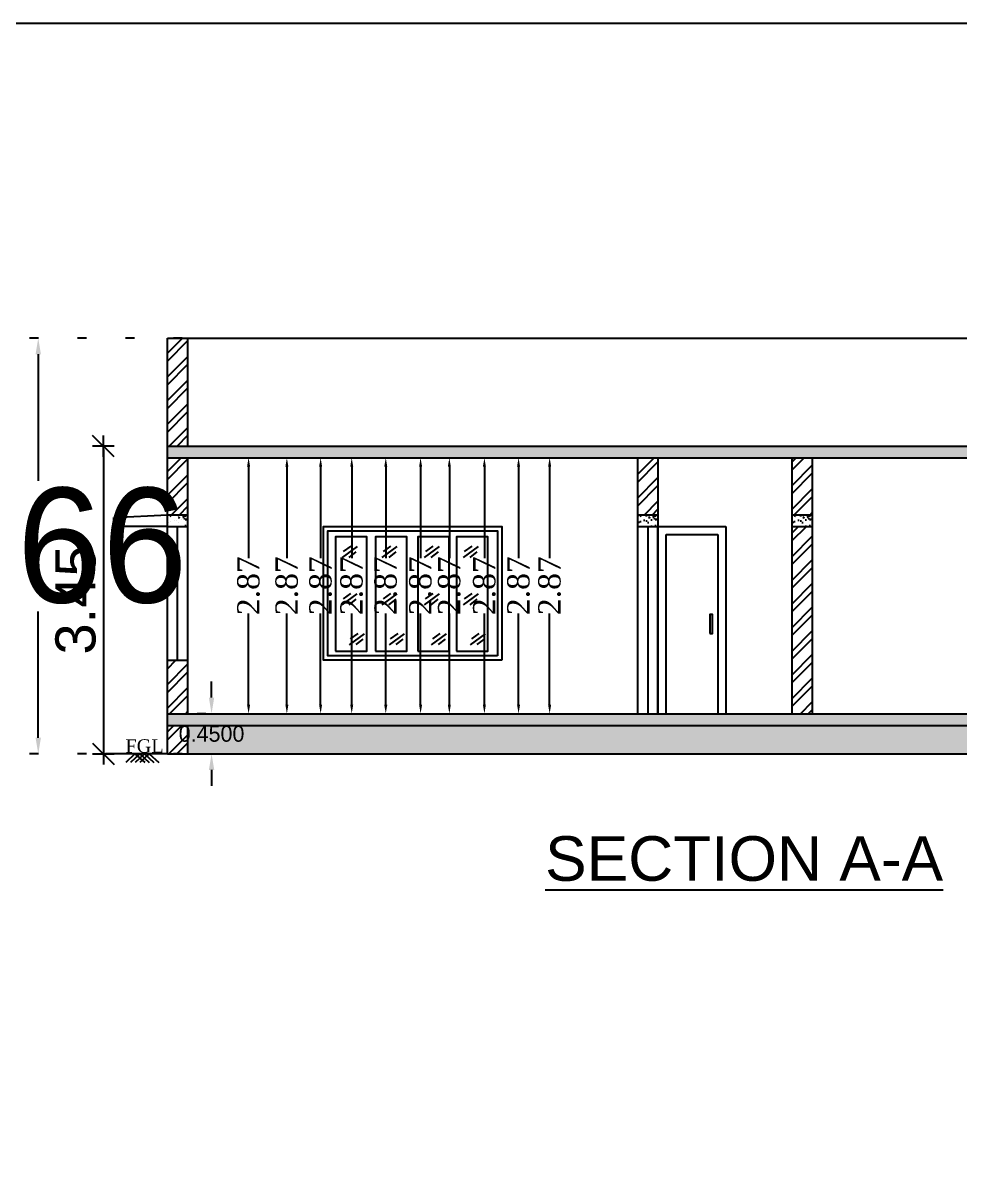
# Model space of a CAD drawing. Header units: metres. Extents: x 1422408 to 2565053, y 3723 to 80428.
# Drawn here: x 2267690.75 to 2267701.25, y 4139.12 to 4152.08 of the extents above; entities that cross this region are included whole.
import ezdxf
from ezdxf.enums import TextEntityAlignment as Align

# ---------------------------------------------------------------- set-up
doc = ezdxf.new("R2010")
doc.units = ezdxf.units.M
doc.header["$LTSCALE"] = 3.5
doc.header["$MEASUREMENT"] = 0
for name, pattern in [('DOT2', [0.125, 0, -0.125]), ('HIDDEN', [0.375, 0.25, -0.125]), ('PHANTOM2', [1.25, 0.625, -0.125, 0.125, -0.125, 0.125, -0.125])]:
    doc.linetypes.add(name, pattern=pattern)
doc.layers.get('0').update_dxf_attribs({"linetype": 'CONTINUOUS'})
doc.layers.get('DEFPOINTS').update_dxf_attribs({"linetype": 'CONTINUOUS'})
for name, color, linetype in [('BLK_7_FLR_0_REGULAR_ROOM_1', 117, 'CONTINUOUS'), ('BLK_7_FLR_0_REGULAR_ROOM_10', 117, 'CONTINUOUS'), ('BLK_7_FLR_0_REGULAR_ROOM_2', 117, 'CONTINUOUS'), ('BLK_7_FLR_0_REGULAR_ROOM_3', 117, 'CONTINUOUS'), ('BLK_7_FLR_0_REGULAR_ROOM_4', 117, 'CONTINUOUS'), ('BLK_7_FLR_0_REGULAR_ROOM_5', 117, 'CONTINUOUS'), ('BLK_7_FLR_0_REGULAR_ROOM_6', 117, 'CONTINUOUS'), ('BLK_7_FLR_0_REGULAR_ROOM_7', 117, 'CONTINUOUS'), ('BLK_7_FLR_0_REGULAR_ROOM_8', 117, 'CONTINUOUS'), ('BLK_7_FLR_0_REGULAR_ROOM_9', 117, 'CONTINUOUS'), ('BLK_7_HT_OF_BLDG', 5, 'CONTINUOUS'), ('BLK_7_PLINTH_HEIGHT', 7, 'CONTINUOUS')]:
    doc.layers.add(name, color=color, linetype=linetype)
doc.styles.add('ANAND', font='times.ttf')
doc.styles.add('ROOM TEXT 10.5', font='swisse.ttf')
doc.styles.add('style1', font='arial.ttf', dxfattribs={"height": 0.28})
doc.styles.add('style1jaya', font='times.ttf')
doc.dimstyles.new('STANDARD$0', dxfattribs={"dimtxt": 0.25, "dimasz": 0.1, "dimexe": 2, "dimexo": 2, "dimgap": 0, "dimtad": 0, "dimzin": 0, "dimdsep": 46, "dimtxsty": 'ANAND', "dimcen": 0.0625, "dimdle": 2.5, "dimse1": 1, "dimse2": 1, "dimclrd": 2, "dimclre": 9, "dimadec": 0, "dimazin": 0, "dimtfac": 1, "dimtix": 1, "dimtofl": 0, "dimtmove": 2, "dimatfit": 3, "dimldrblk": 'OBLIQUE', "dimfxl": 0, "dimtolj": 1, "dimtzin": 0, "dimarcsym": 0})
pattern_1 = [(45, (2261137.3489, 1710.8441), (-0.1325825215, 0.1325825215), []), (45, (2261137.4373, 1710.8441), (-0.1325825215, 0.1325825215), [])]

# ---------------------------------------------------------------- blocks, each defined once
blk = doc.blocks.new('ER')
for p, q in [((-3, -3), (3, 3)), ((-3, 0), (3, 0)), ((0, -3), (0, 3))]:
    blk.add_line(p, q)
blk = doc.blocks.new('*D683')
at = {"lineweight": -2, "ltscale": 0.05}
blk.add_line((2267691.648, 4147.298), (2267691.648, 4143.928), dxfattribs=at)
at = {"layer": 'DEFPOINTS', "color": 0, "ltscale": 0.05}
for p in [(2267692.366, 4147.338, 0), (2267691.648, 4143.888), (2267692.366, 4143.888, 0)]:
    blk.add_point(p, dxfattribs=at)
at = {"lineweight": -2, "ltscale": 0.05, "xscale": 0.04, "yscale": 0.04, "zscale": 0.04}
for p, rotation in [((2267691.648, 4147.338), 90), ((2267691.648, 4143.888), 270)]:
    blk.add_blockref('ER', p, dxfattribs=dict(at, rotation=rotation))
at = {"color": 0, "ltscale": 0.05, "insert": (2267691.338, 4145.613), "char_height": 0.28, "attachment_point": 5, "rotation": 90, "style": 'style1'}
blk.add_mtext('\\A1;{\\H1.6071x;3.45}', dxfattribs=at)
blk = doc.blocks.new('_DOT')
at = {"color": 0, "linetype": 'ByBlock'}
blk.add_line((-0.5, 0), (-1, 0), dxfattribs=at)
at = {"color": 0, "linetype": 'ByBlock', "const_width": 0.5}
blk.add_lwpolyline([(-0.25, 0, 1), (0.25, 0, 1)], format="xyb", close=True, dxfattribs=at)
blk = doc.blocks.new('*D693')
at = {"layer": 'BLK_7_HT_OF_BLDG', "color": 0, "linetype": 'DOT2', "lineweight": -2}
for p, q in [((2267692.533, 4148.548), (2267690.738, 4148.548)), ((2267692.533, 4143.888), (2267690.738, 4143.888))]:
    blk.add_line(p, q, dxfattribs=at)
at = {"layer": 'BLK_7_HT_OF_BLDG', "color": 0, "linetype": 'PHANTOM2', "lineweight": -2}
for p, q in [((2267690.918, 4148.368), (2267690.918, 4146.95)), ((2267690.918, 4144.068), (2267690.918, 4145.485))]:
    blk.add_line(p, q, dxfattribs=at)
at = {"layer": 'BLK_7_HT_OF_BLDG', "color": 0}
for points in [[(2267690.888, 4148.368), (2267690.948, 4148.368), (2267690.918, 4148.548)], [(2267690.888, 4144.068), (2267690.948, 4144.068), (2267690.918, 4143.888)]]:
    blk.add_solid(points, dxfattribs=at)
at = {"layer": 'DEFPOINTS', "color": 0}
for p in [(2267690.918, 4148.548), (2267692.596, 4148.548, 0), (2267692.596, 4143.888, 0)]:
    blk.add_point(p, dxfattribs=at)
at = {"layer": 'BLK_7_HT_OF_BLDG', "color": 0, "lineweight": 25, "insert": (2267690.918, 4146.218), "char_height": 0.6, "attachment_point": 5}
blk.add_mtext('\\A1;{\\H2.1429x;4.66}', dxfattribs=at)
blk = doc.blocks.new('*D565')
at = {"layer": 'BLK_7_FLR_0_REGULAR_ROOM_1', "color": 2, "linetype": 'Continuous', "lineweight": -2, "ltscale": 400}
for p, q in [((2267693.276, 4147.108), (2267693.276, 4146.083)), ((2267693.276, 4144.438), (2267693.276, 4145.462))]:
    blk.add_line(p, q, dxfattribs=at)
at = {"layer": 'BLK_7_FLR_0_REGULAR_ROOM_1', "color": 2, "ltscale": 400}
for points in [[(2267693.259, 4147.108), (2267693.293, 4147.108), (2267693.276, 4147.208)], [(2267693.259, 4144.438), (2267693.293, 4144.438), (2267693.276, 4144.338)]]:
    blk.add_solid(points, dxfattribs=at)
at = {"layer": 'DEFPOINTS', "color": 0, "ltscale": 400}
for p in [(2267693.276, 4147.208, 0), (2267693.276, 4147.208), (2267693.276, 4144.338, 0)]:
    blk.add_point(p, dxfattribs=at)
at = {"layer": 'BLK_7_FLR_0_REGULAR_ROOM_1', "color": 0, "ltscale": 400, "insert": (2267693.276, 4145.773), "char_height": 0.25, "attachment_point": 5, "rotation": 90, "style": 'ANAND'}
blk.add_mtext('\\A1;2.87', dxfattribs=at)
blk = doc.blocks.new('_Oblique')
at = {"color": 0, "linetype": 'ByBlock', "lineweight": -2}
blk.add_line((-0.5, -0.5), (0.5, 0.5), dxfattribs=at)
blk = doc.blocks.new('*D566')
at = {"layer": 'BLK_7_FLR_0_REGULAR_ROOM_2', "color": 2, "linetype": 'Continuous', "lineweight": -2, "ltscale": 400}
for p, q in [((2267693.705, 4147.108), (2267693.705, 4146.083)), ((2267693.705, 4144.438), (2267693.705, 4145.462))]:
    blk.add_line(p, q, dxfattribs=at)
at = {"layer": 'BLK_7_FLR_0_REGULAR_ROOM_2', "color": 2, "ltscale": 400}
for points in [[(2267693.689, 4147.108), (2267693.722, 4147.108), (2267693.705, 4147.208)], [(2267693.689, 4144.438), (2267693.722, 4144.438), (2267693.705, 4144.338)]]:
    blk.add_solid(points, dxfattribs=at)
at = {"layer": 'DEFPOINTS', "color": 0, "ltscale": 400}
for p in [(2267693.705, 4147.208, 0), (2267693.705, 4147.208), (2267693.705, 4144.338, 0)]:
    blk.add_point(p, dxfattribs=at)
at = {"layer": 'BLK_7_FLR_0_REGULAR_ROOM_2', "color": 0, "ltscale": 400, "insert": (2267693.705, 4145.773), "char_height": 0.25, "attachment_point": 5, "rotation": 90, "style": 'ANAND'}
blk.add_mtext('\\A1;2.87', dxfattribs=at)
blk = doc.blocks.new('*D567')
at = {"layer": 'BLK_7_FLR_0_REGULAR_ROOM_3', "color": 2, "linetype": 'Continuous', "lineweight": -2, "ltscale": 400}
for p, q in [((2267694.084, 4147.108), (2267694.084, 4146.083)), ((2267694.084, 4144.438), (2267694.084, 4145.462))]:
    blk.add_line(p, q, dxfattribs=at)
at = {"layer": 'BLK_7_FLR_0_REGULAR_ROOM_3', "color": 2, "ltscale": 400}
for points in [[(2267694.067, 4147.108), (2267694.1, 4147.108), (2267694.084, 4147.208)], [(2267694.067, 4144.438), (2267694.1, 4144.438), (2267694.084, 4144.338)]]:
    blk.add_solid(points, dxfattribs=at)
at = {"layer": 'DEFPOINTS', "color": 0, "ltscale": 400}
for p in [(2267694.084, 4147.208, 0), (2267694.084, 4147.208), (2267694.084, 4144.338, 0)]:
    blk.add_point(p, dxfattribs=at)
at = {"layer": 'BLK_7_FLR_0_REGULAR_ROOM_3', "color": 0, "ltscale": 400, "insert": (2267694.084, 4145.773), "char_height": 0.25, "attachment_point": 5, "rotation": 90, "style": 'ANAND'}
blk.add_mtext('\\A1;2.87', dxfattribs=at)
blk = doc.blocks.new('*D568')
at = {"layer": 'BLK_7_FLR_0_REGULAR_ROOM_4', "color": 2, "linetype": 'Continuous', "lineweight": -2, "ltscale": 400}
for p, q in [((2267694.432, 4147.108), (2267694.432, 4146.083)), ((2267694.432, 4144.438), (2267694.432, 4145.462))]:
    blk.add_line(p, q, dxfattribs=at)
at = {"layer": 'BLK_7_FLR_0_REGULAR_ROOM_4', "color": 2, "ltscale": 400}
for points in [[(2267694.416, 4147.108), (2267694.449, 4147.108), (2267694.432, 4147.208)], [(2267694.416, 4144.438), (2267694.449, 4144.438), (2267694.432, 4144.338)]]:
    blk.add_solid(points, dxfattribs=at)
at = {"layer": 'DEFPOINTS', "color": 0, "ltscale": 400}
for p in [(2267694.432, 4147.208, 0), (2267694.432, 4147.208), (2267694.432, 4144.338, 0)]:
    blk.add_point(p, dxfattribs=at)
at = {"layer": 'BLK_7_FLR_0_REGULAR_ROOM_4', "color": 0, "ltscale": 400, "insert": (2267694.432, 4145.773), "char_height": 0.25, "attachment_point": 5, "rotation": 90, "style": 'ANAND'}
blk.add_mtext('\\A1;2.87', dxfattribs=at)
blk = doc.blocks.new('*D569')
at = {"layer": 'BLK_7_FLR_0_REGULAR_ROOM_5', "color": 2, "linetype": 'Continuous', "lineweight": -2, "ltscale": 400}
for p, q in [((2267694.814, 4147.108), (2267694.814, 4146.083)), ((2267694.814, 4144.438), (2267694.814, 4145.462))]:
    blk.add_line(p, q, dxfattribs=at)
at = {"layer": 'BLK_7_FLR_0_REGULAR_ROOM_5', "color": 2, "ltscale": 400}
for points in [[(2267694.797, 4147.108), (2267694.831, 4147.108), (2267694.814, 4147.208)], [(2267694.797, 4144.438), (2267694.831, 4144.438), (2267694.814, 4144.338)]]:
    blk.add_solid(points, dxfattribs=at)
at = {"layer": 'DEFPOINTS', "color": 0, "ltscale": 400}
for p in [(2267694.657, 4147.208, 0), (2267694.814, 4147.208), (2267694.657, 4144.338, 0)]:
    blk.add_point(p, dxfattribs=at)
at = {"layer": 'BLK_7_FLR_0_REGULAR_ROOM_5', "color": 0, "ltscale": 400, "insert": (2267694.814, 4145.773), "char_height": 0.25, "attachment_point": 5, "rotation": 90, "style": 'ANAND'}
blk.add_mtext('\\A1;2.87', dxfattribs=at)
blk = doc.blocks.new('*D570')
at = {"layer": 'BLK_7_FLR_0_REGULAR_ROOM_6', "color": 2, "linetype": 'Continuous', "lineweight": -2, "ltscale": 400}
for p, q in [((2267695.204, 4147.108), (2267695.204, 4146.083)), ((2267695.204, 4144.438), (2267695.204, 4145.462))]:
    blk.add_line(p, q, dxfattribs=at)
at = {"layer": 'BLK_7_FLR_0_REGULAR_ROOM_6', "color": 2, "ltscale": 400}
for points in [[(2267695.188, 4147.108), (2267695.221, 4147.108), (2267695.204, 4147.208)], [(2267695.188, 4144.438), (2267695.221, 4144.438), (2267695.204, 4144.338)]]:
    blk.add_solid(points, dxfattribs=at)
at = {"layer": 'DEFPOINTS', "color": 0, "ltscale": 400}
for p in [(2267695.204, 4147.208, 0), (2267695.204, 4147.208), (2267695.204, 4144.338, 0)]:
    blk.add_point(p, dxfattribs=at)
at = {"layer": 'BLK_7_FLR_0_REGULAR_ROOM_6', "color": 0, "ltscale": 400, "insert": (2267695.204, 4145.773), "char_height": 0.25, "attachment_point": 5, "rotation": 90, "style": 'ANAND'}
blk.add_mtext('\\A1;2.87', dxfattribs=at)
blk = doc.blocks.new('*D571')
at = {"layer": 'BLK_7_FLR_0_REGULAR_ROOM_7', "color": 2, "linetype": 'Continuous', "lineweight": -2, "ltscale": 400}
for p, q in [((2267695.527, 4147.108), (2267695.527, 4146.083)), ((2267695.527, 4144.438), (2267695.527, 4145.462))]:
    blk.add_line(p, q, dxfattribs=at)
at = {"layer": 'BLK_7_FLR_0_REGULAR_ROOM_7', "color": 2, "ltscale": 400}
for points in [[(2267695.51, 4147.108), (2267695.543, 4147.108), (2267695.527, 4147.208)], [(2267695.51, 4144.438), (2267695.543, 4144.438), (2267695.527, 4144.338)]]:
    blk.add_solid(points, dxfattribs=at)
at = {"layer": 'DEFPOINTS', "color": 0, "ltscale": 400}
for p in [(2267695.527, 4147.208, 0), (2267695.527, 4147.208), (2267695.527, 4144.338, 0)]:
    blk.add_point(p, dxfattribs=at)
at = {"layer": 'BLK_7_FLR_0_REGULAR_ROOM_7', "color": 0, "ltscale": 400, "insert": (2267695.527, 4145.773), "char_height": 0.25, "attachment_point": 5, "rotation": 90, "style": 'ANAND'}
blk.add_mtext('\\A1;2.87', dxfattribs=at)
blk = doc.blocks.new('*D572')
at = {"layer": 'BLK_7_FLR_0_REGULAR_ROOM_8', "color": 2, "linetype": 'Continuous', "lineweight": -2, "ltscale": 400}
for p, q in [((2267695.92, 4147.108), (2267695.92, 4146.083)), ((2267695.92, 4144.438), (2267695.92, 4145.462))]:
    blk.add_line(p, q, dxfattribs=at)
at = {"layer": 'BLK_7_FLR_0_REGULAR_ROOM_8', "color": 2, "ltscale": 400}
for points in [[(2267695.903, 4147.108), (2267695.936, 4147.108), (2267695.92, 4147.208)], [(2267695.903, 4144.438), (2267695.936, 4144.438), (2267695.92, 4144.338)]]:
    blk.add_solid(points, dxfattribs=at)
at = {"layer": 'DEFPOINTS', "color": 0, "ltscale": 400}
for p in [(2267695.817, 4147.208, 0), (2267695.92, 4147.208), (2267695.817, 4144.338, 0)]:
    blk.add_point(p, dxfattribs=at)
at = {"layer": 'BLK_7_FLR_0_REGULAR_ROOM_8', "color": 0, "ltscale": 400, "insert": (2267695.92, 4145.773), "char_height": 0.25, "attachment_point": 5, "rotation": 90, "style": 'ANAND'}
blk.add_mtext('\\A1;2.87', dxfattribs=at)
blk = doc.blocks.new('*D573')
at = {"layer": 'BLK_7_FLR_0_REGULAR_ROOM_9', "color": 2, "linetype": 'Continuous', "lineweight": -2, "ltscale": 400}
for p, q in [((2267696.303, 4147.108), (2267696.303, 4146.083)), ((2267696.303, 4144.438), (2267696.303, 4145.462))]:
    blk.add_line(p, q, dxfattribs=at)
at = {"layer": 'BLK_7_FLR_0_REGULAR_ROOM_9', "color": 2, "ltscale": 400}
for points in [[(2267696.286, 4147.108), (2267696.319, 4147.108), (2267696.303, 4147.208)], [(2267696.286, 4144.438), (2267696.319, 4144.438), (2267696.303, 4144.338)]]:
    blk.add_solid(points, dxfattribs=at)
at = {"layer": 'DEFPOINTS', "color": 0, "ltscale": 400}
for p in [(2267696.135, 4147.208, 0), (2267696.303, 4147.208), (2267696.135, 4144.338, 0)]:
    blk.add_point(p, dxfattribs=at)
at = {"layer": 'BLK_7_FLR_0_REGULAR_ROOM_9', "color": 0, "ltscale": 400, "insert": (2267696.303, 4145.773), "char_height": 0.25, "attachment_point": 5, "rotation": 90, "style": 'ANAND'}
blk.add_mtext('\\A1;2.87', dxfattribs=at)
blk = doc.blocks.new('*D574')
at = {"layer": 'BLK_7_FLR_0_REGULAR_ROOM_10', "color": 2, "linetype": 'Continuous', "lineweight": -2, "ltscale": 400}
for p, q in [((2267696.651, 4147.108), (2267696.651, 4146.083)), ((2267696.651, 4144.438), (2267696.651, 4145.462))]:
    blk.add_line(p, q, dxfattribs=at)
at = {"layer": 'BLK_7_FLR_0_REGULAR_ROOM_10', "color": 2, "ltscale": 400}
for points in [[(2267696.634, 4147.108), (2267696.668, 4147.108), (2267696.651, 4147.208)], [(2267696.634, 4144.438), (2267696.668, 4144.438), (2267696.651, 4144.338)]]:
    blk.add_solid(points, dxfattribs=at)
at = {"layer": 'DEFPOINTS', "color": 0, "ltscale": 400}
for p in [(2267696.651, 4147.208, 0), (2267696.651, 4147.208), (2267696.651, 4144.338, 0)]:
    blk.add_point(p, dxfattribs=at)
at = {"layer": 'BLK_7_FLR_0_REGULAR_ROOM_10', "color": 0, "ltscale": 400, "insert": (2267696.651, 4145.773), "char_height": 0.25, "attachment_point": 5, "rotation": 90, "style": 'ANAND'}
blk.add_mtext('\\A1;2.87', dxfattribs=at)
blk = doc.blocks.new('*D586')
at = {"layer": 'BLK_7_PLINTH_HEIGHT', "color": 0, "linetype": 'PHANTOM2', "lineweight": -2}
for p, q in [((2267692.861, 4144.518), (2267692.861, 4144.698)), ((2267692.861, 4143.708), (2267692.861, 4143.528))]:
    blk.add_line(p, q, dxfattribs=at)
at = {"layer": 'BLK_7_PLINTH_HEIGHT', "color": 0, "linetype": 'DOT2', "lineweight": -2}
for p, q in [((2267692.798, 4144.338), (2267692.681, 4144.338)), ((2267692.923, 4143.888), (2267693.041, 4143.888))]:
    blk.add_line(p, q, dxfattribs=at)
at = {"layer": 'BLK_7_PLINTH_HEIGHT', "color": 0}
for points in [[(2267692.831, 4144.518), (2267692.891, 4144.518), (2267692.861, 4144.338)], [(2267692.831, 4143.708), (2267692.891, 4143.708), (2267692.861, 4143.888)]]:
    blk.add_solid(points, dxfattribs=at)
at = {"layer": 'DEFPOINTS', "color": 0}
for p in [(2267692.861, 4144.338, 0), (2267692.861, 4144.338), (2267692.861, 4143.888, 0)]:
    blk.add_point(p, dxfattribs=at)
at = {"layer": 'BLK_7_PLINTH_HEIGHT', "color": 0, "lineweight": 25, "insert": (2267692.861, 4144.113), "char_height": 0.18, "attachment_point": 5}
blk.add_mtext('\\A1;0.4500', dxfattribs=at)

msp = doc.modelspace()

# ---------------------------------------------------------------- hatches: boundary and pattern name
at = {"ltscale": 0.05}
h = msp.add_hatch(dxfattribs=at)
h.set_pattern_fill('ANSI32', color=8, scale=0.5)
h.set_pattern_definition(pattern_1)
h.paths.add_polyline_path([(2267692.59578, 4148.54762), (2267692.36578, 4148.54762), (2267692.36578, 4147.33762), (2267692.59578, 4147.33762)])
h = msp.add_hatch(dxfattribs=at)
h.set_pattern_fill('AR-CONC', color=8, scale=0.05)
h.set_pattern_definition([(50, (2261137.3489, 1713.8441), (0.358630091, -0.031376067), [0.0375, -0.4125]), (355, (2261137.3489, 1713.8441), (-0.069375667, 0.376096067), [0.03, -0.33]), (100.4514445, (2261137.3788, 1713.8415), (0.289254423, 0.344719995), [0.031870096, -0.350571056]), (46.1842, (2261137.3489, 1713.9441), (0.533620665, -0.08275964), [0.05625, -0.61875]), (96.6356355, (2261137.39337, 1713.9372), (0.467330973, 0.4870593), [0.04780517, -0.52585688]), (351.184164, (2261137.3489, 1713.9441), (0.467330973, 0.4870593), [0.045, -0.495]), (21, (2261137.3989, 1713.9191), (0.298453526, -0.201309445), [0.0375, -0.4125]), (326, (2261137.3989, 1713.9191), (0.121657666, 0.362575023), [0.03, -0.33]), (71.451445, (2261137.42377, 1713.90233), (0.420111188, 0.161265576), [0.031870095, -0.350571056]), (37.5, (2261137.3489, 1713.8441), (0.0060799277, 0.166446927), [0, -0.326, 0, -0.335, 0, -0.33125]), (7.5, (2261137.3489, 1713.8441), (0.1315347687, 0.197205856), [0, -0.191, 0, -0.3185, 0, -0.12625]), (327.5, (2261137.2374, 1713.8441), (0.266911218, -0.0112774359), [0, -0.125, 0, -0.39, 0, -0.5175]), (317.5, (2261137.1874, 1713.8441), (0.291593085, 0.050052491), [0, -0.1625, 0, -0.259, 0, -0.3675])])
h.paths.add_polyline_path([(2267705.86578, 4147.33762), (2267692.36578, 4147.33762), (2267692.36578, 4147.20762), (2267705.86578, 4147.20762)])
h = msp.add_hatch(dxfattribs=at)
h.set_pattern_fill('ANSI32', color=8, scale=0.5)
h.set_pattern_definition(pattern_1)
h.paths.add_polyline_path([(2267692.36578, 4146.56762), (2267692.59578, 4146.56762), (2267692.59578, 4147.20762), (2267692.36578, 4147.20762)])
h = msp.add_hatch(dxfattribs=at)
h.set_pattern_fill('ANSI32', color=8, scale=0.5)
h.set_pattern_definition(pattern_1)
h.paths.add_polyline_path([(2267697.63578, 4146.56762), (2267697.86578, 4146.56762), (2267697.86578, 4147.20762), (2267697.63578, 4147.20762)])
h = msp.add_hatch(dxfattribs=at)
h.set_pattern_fill('ANSI32', color=8, scale=0.5)
h.set_pattern_definition(pattern_1)
h.paths.add_polyline_path([(2267699.36578, 4146.56762), (2267699.59578, 4146.56762), (2267699.59578, 4147.20762), (2267699.36578, 4147.20762)])
h = msp.add_hatch(dxfattribs=at)
h.set_pattern_fill('AR-CONC', color=8, scale=0.02)
h.set_pattern_definition([(50, (2261137.3489, 1710.8441), (0.1434520365, -0.012550427), [0.015, -0.165]), (355, (2261137.3489, 1710.8441), (-0.0277502667, 0.1504384267), [0.012, -0.132]), (100.4514445, (2261137.36086, 1710.84306), (0.1157017693, 0.1378879982), [0.0127480384, -0.1402284224]), (46.1842, (2261137.3489, 1710.8841), (0.213448266, -0.033103856), [0.0225, -0.2475]), (96.6356355, (2261137.3667, 1710.88134), (0.186932389, 0.19482372), [0.0191220684, -0.210342752]), (351.184164, (2261137.3489, 1710.8841), (0.186932389, 0.19482372), [0.018, -0.198]), (21, (2261137.3689, 1710.8741), (0.1193814104, -0.0805237781), [0.015, -0.165]), (326, (2261137.3689, 1710.8741), (0.0486630664, 0.145030009), [0.012, -0.132]), (71.4514447, (2261137.37885, 1710.8674), (0.1680444753, 0.0645062306), [0.012748038, -0.1402284224]), (37.5, (2261137.348903, 1710.844103), (0.00243197106, 0.06657877077), [0, -0.1304, 0, -0.134, 0, -0.1325]), (7.5, (2261137.3489, 1710.8441), (0.0526139075, 0.0788823424), [0, -0.0764, 0, -0.1274, 0, -0.0505]), (327.5, (2261137.304303, 1710.844103), (0.10676448723, -0.00451097435), [0, -0.05, 0, -0.156, 0, -0.207]), (317.5, (2261137.2843, 1710.8441), (0.1166372339, 0.0200209965), [0, -0.065, 0, -0.1036, 0, -0.147])])
h.paths.add_polyline_path([(2267692.36578, 4146.56762), (2267692.36578, 4146.43762), (2267692.59578, 4146.43762), (2267692.59578, 4146.56762)])
h = msp.add_hatch(dxfattribs=at)
h.set_pattern_fill('AR-CONC', color=8, scale=0.02)
h.set_pattern_definition([(50, (2261142.6189, 1710.8441), (0.1434520365, -0.012550427), [0.015, -0.165]), (355, (2261142.6189, 1710.8441), (-0.0277502667, 0.1504384267), [0.012, -0.132]), (100.4514445, (2261142.63086, 1710.84306), (0.1157017693, 0.1378879982), [0.0127480384, -0.1402284224]), (46.1842, (2261142.6189, 1710.8841), (0.213448266, -0.033103856), [0.0225, -0.2475]), (96.6356355, (2261142.6367, 1710.88134), (0.186932389, 0.19482372), [0.0191220684, -0.210342752]), (351.184164, (2261142.6189, 1710.8841), (0.186932389, 0.19482372), [0.018, -0.198]), (21, (2261142.6389, 1710.8741), (0.1193814104, -0.0805237781), [0.015, -0.165]), (326, (2261142.6389, 1710.8741), (0.0486630664, 0.145030009), [0.012, -0.132]), (71.4514447, (2261142.64885, 1710.8674), (0.1680444753, 0.0645062306), [0.012748038, -0.1402284224]), (37.5, (2261142.618903, 1710.844103), (0.00243197106, 0.06657877077), [0, -0.1304, 0, -0.134, 0, -0.1325]), (7.5, (2261142.6189, 1710.8441), (0.0526139075, 0.0788823424), [0, -0.0764, 0, -0.1274, 0, -0.0505]), (327.5, (2261142.574303, 1710.844103), (0.10676448723, -0.00451097435), [0, -0.05, 0, -0.156, 0, -0.207]), (317.5, (2261142.5543, 1710.8441), (0.1166372339, 0.0200209965), [0, -0.065, 0, -0.1036, 0, -0.147])])
h.paths.add_polyline_path([(2267697.86578, 4146.56762), (2267697.63578, 4146.56762), (2267697.63578, 4146.43762), (2267697.86578, 4146.43762)])
h = msp.add_hatch(dxfattribs=at)
h.set_pattern_fill('AR-CONC', color=8, scale=0.02)
h.set_pattern_definition([(50, (2261144.3489, 1710.8441), (0.1434520365, -0.012550427), [0.015, -0.165]), (355, (2261144.3489, 1710.8441), (-0.0277502667, 0.1504384267), [0.012, -0.132]), (100.4514445, (2261144.36086, 1710.84306), (0.1157017693, 0.1378879982), [0.0127480384, -0.1402284224]), (46.1842, (2261144.3489, 1710.8841), (0.213448266, -0.033103856), [0.0225, -0.2475]), (96.6356355, (2261144.3667, 1710.88134), (0.186932389, 0.19482372), [0.0191220684, -0.210342752]), (351.184164, (2261144.3489, 1710.8841), (0.186932389, 0.19482372), [0.018, -0.198]), (21, (2261144.3689, 1710.8741), (0.1193814104, -0.0805237781), [0.015, -0.165]), (326, (2261144.3689, 1710.8741), (0.0486630664, 0.145030009), [0.012, -0.132]), (71.4514447, (2261144.37885, 1710.8674), (0.1680444753, 0.0645062306), [0.012748038, -0.1402284224]), (37.5, (2261144.348903, 1710.844103), (0.00243197106, 0.06657877077), [0, -0.1304, 0, -0.134, 0, -0.1325]), (7.5, (2261144.3489, 1710.8441), (0.0526139075, 0.0788823424), [0, -0.0764, 0, -0.1274, 0, -0.0505]), (327.5, (2261144.304303, 1710.844103), (0.10676448723, -0.00451097435), [0, -0.05, 0, -0.156, 0, -0.207]), (317.5, (2261144.2843, 1710.8441), (0.1166372339, 0.0200209965), [0, -0.065, 0, -0.1036, 0, -0.147])])
h.paths.add_polyline_path([(2267699.59578, 4146.56762), (2267699.36578, 4146.56762), (2267699.36578, 4146.43762), (2267699.59578, 4146.43762)])
h = msp.add_hatch(dxfattribs=at)
h.set_pattern_fill('ANSI32', color=8, scale=0.5)
h.set_pattern_definition(pattern_1)
h.paths.add_polyline_path([(2267699.36578, 4144.33762), (2267699.59578, 4144.33762), (2267699.59578, 4146.43762), (2267699.36578, 4146.43762)])
h = msp.add_hatch(dxfattribs=at)
h.set_pattern_fill('ANSI32', color=8, scale=0.5)
h.set_pattern_definition(pattern_1)
h.paths.add_polyline_path([(2267692.36578, 4144.33762), (2267692.59578, 4144.33762), (2267692.59578, 4144.93762), (2267692.36578, 4144.93762)])
h = msp.add_hatch(dxfattribs=at)
h.set_pattern_fill('AR-CONC', color=8, scale=0.05)
h.set_pattern_definition([(50, (2261137.3489, 1710.8441), (0.358630091, -0.031376067), [0.0375, -0.4125]), (355, (2261137.3489, 1710.8441), (-0.069375667, 0.376096067), [0.03, -0.33]), (100.4514445, (2261137.3788, 1710.8415), (0.289254423, 0.344719995), [0.031870096, -0.350571056]), (46.1842, (2261137.3489, 1710.9441), (0.533620665, -0.08275964), [0.05625, -0.61875]), (96.6356355, (2261137.39337, 1710.9372), (0.467330973, 0.4870593), [0.04780517, -0.52585688]), (351.184164, (2261137.3489, 1710.9441), (0.467330973, 0.4870593), [0.045, -0.495]), (21, (2261137.3989, 1710.9191), (0.298453526, -0.201309445), [0.0375, -0.4125]), (326, (2261137.3989, 1710.9191), (0.121657666, 0.362575023), [0.03, -0.33]), (71.451445, (2261137.42377, 1710.90233), (0.420111188, 0.161265576), [0.031870095, -0.350571056]), (37.5, (2261137.3489, 1710.8441), (0.0060799277, 0.166446927), [0, -0.326, 0, -0.335, 0, -0.33125]), (7.5, (2261137.3489, 1710.8441), (0.1315347687, 0.197205856), [0, -0.191, 0, -0.3185, 0, -0.12625]), (327.5, (2261137.2374, 1710.8441), (0.266911218, -0.0112774359), [0, -0.125, 0, -0.39, 0, -0.5175]), (317.5, (2261137.1874, 1710.8441), (0.291593085, 0.050052491), [0, -0.1625, 0, -0.259, 0, -0.3675])])
h.paths.add_polyline_path([(2267705.86578, 4144.20762), (2267705.86578, 4144.33762), (2267692.36578, 4144.33762), (2267692.36578, 4144.20762)])
h = msp.add_hatch(dxfattribs=at)
h.set_pattern_fill('ANSI32', color=8, scale=0.5)
h.set_pattern_definition(pattern_1)
h.paths.add_polyline_path([(2267692.36578, 4143.88762), (2267692.59578, 4143.88762), (2267692.59578, 4144.20762), (2267692.36578, 4144.20762)])
h = msp.add_hatch(dxfattribs=at)
h.set_pattern_fill('AR-SAND', color=8, scale=0.09)
h.set_pattern_definition([(37.5, (2261137.3489, 1710.8441), (-0.0056694022, 0.1734141392), [0, -0.1368, 0, -0.153, 0, -0.14625]), (7.5, (2261137.3489, 1710.8441), (0.1592799035, 0.253993146), [0, -0.0738, 0, -0.1233, 0, -0.04725]), (327.5, (2261137.2382, 1710.8441), (0.2802727676, 0.0005093148), [0, -0.045, 0, -0.162, 0, -0.2115]), (317.5, (2261137.2382, 1710.8441), (0.270551394, 0.078990801), [0, -0.0225, 0, -0.1062, 0, -0.1215])])
h.paths.add_polyline_path([(2267692.59578, 4144.20762), (2267692.59578, 4143.88762), (2267705.63578, 4143.88762), (2267705.63578, 4144.20762)])

# ---------------------------------------------------------------- linework, layer by layer
for p, q in [((2267692.36578, 4148.54762, -0.00046), (2267705.86578, 4148.54762, -0.00048)), ((2267692.36578, 4143.88762, -0.00046), (2267692.36578, 4148.54762, -0.00046)), ((2267692.59578, 4147.33762, -0.00046), (2267692.59578, 4148.54762, -0.00046)), ((2267692.36578, 4147.33762, -0.00046), (2267705.86578, 4147.33762, -0.00048)), ((2267692.36578, 4147.20762, -0.00046), (2267705.86578, 4147.20762, -0.00048)), ((2267692.59578, 4144.33762, -0.00046), (2267692.59578, 4147.20762, -0.00046)), ((2267697.63578, 4147.20762, -0.00039), (2267697.63578, 4144.33762, -0.00039)), ((2267697.86578, 4147.20762, -0.00052), (2267697.86578, 4144.33762, -0.00052)), ((2267699.36578, 4147.20762, -0.0006), (2267699.36578, 4144.33762, -0.0006)), ((2267699.59578, 4147.20762, -0.00066), (2267699.59578, 4144.33762, -0.00066)), ((2267691.76578, 4146.53762, -0.00033), (2267692.36578, 4146.56762, -0.00033)), ((2267691.76578, 4146.43762, -0.00033), (2267691.76578, 4146.53762, -0.00033)), ((2267692.36578, 4146.56762, -0.00033), (2267692.59578, 4146.56762, -0.00046)), ((2267697.63578, 4146.56762, -0.00047), (2267697.86578, 4146.56762, -0.00059)), ((2267699.36578, 4146.56762, -0.0006), (2267699.59578, 4146.56762, -0.00072)), ((2267692.36578, 4146.43762, -0.00033), (2267691.76578, 4146.43762, -0.00033)), ((2267692.36578, 4146.43762, -0.00033), (2267692.59578, 4146.43762, -0.00046)), ((2267692.48078, 4144.93762, -0.0004), (2267692.48078, 4146.43762, -0.0004)), ((2267697.63578, 4146.43762, -0.00047), (2267697.86578, 4146.43762, -0.00059)), ((2267697.75078, 4146.43762, -0.00046), (2267697.75078, 4144.33762, -0.00047)), ((2267697.86578, 4146.43762, -0.00052), (2267698.62578, 4146.43762, -0.00052)), ((2267697.86578, 4144.33762, -0.00052), (2267697.86578, 4146.43762, -0.00052)), ((2267698.62578, 4146.43762, -0.00052), (2267698.62578, 4144.33762, -0.00052)), ((2267699.36578, 4146.43762, -0.0006), (2267699.59578, 4146.43762, -0.00072)), ((2267697.95578, 4146.34762, -0.00052), (2267698.53578, 4146.34762, -0.00052)), ((2267697.95578, 4144.33762, -0.00052), (2267697.95578, 4146.34762, -0.00052)), ((2267698.53578, 4146.34762, -0.00052), (2267698.53578, 4144.33762, -0.00052)), ((2267694.32824, 4146.08906, -0.00031), (2267694.49622, 4146.21161, -0.00031)), ((2267694.34112, 4146.15524, -0.00031), (2267694.4251, 4146.21529, -0.00031)), ((2267694.40365, 4146.09029, -0.00031), (2267694.48334, 4146.15156, -0.00031)), ((2267694.7754, 4146.08906, -0.00031), (2267694.94337, 4146.21161, -0.00031)), ((2267694.78827, 4146.15524, -0.00031), (2267694.87226, 4146.21529, -0.00031)), ((2267694.8508, 4146.09029, -0.00031), (2267694.9305, 4146.15156, -0.00031)), ((2267695.24892, 4146.08906, -0.00031), (2267695.41689, 4146.21161, -0.00031)), ((2267695.26179, 4146.15524, -0.00031), (2267695.34578, 4146.21529, -0.00031)), ((2267695.32432, 4146.09029, -0.00031), (2267695.40402, 4146.15156, -0.00031)), ((2267695.68517, 4146.08906, -0.00031), (2267695.85314, 4146.21161, -0.00031)), ((2267695.69804, 4146.15524, -0.00031), (2267695.78203, 4146.21529, -0.00031)), ((2267695.76057, 4146.09029, -0.00031), (2267695.84027, 4146.15156, -0.00031)), ((2267694.32687, 4145.55793, -0.00031), (2267694.49484, 4145.68048, -0.00031)), ((2267694.33974, 4145.62411, -0.00031), (2267694.42373, 4145.68416, -0.00031)), ((2267694.40227, 4145.55916, -0.00031), (2267694.48197, 4145.62043, -0.00031)), ((2267694.77403, 4145.55793, -0.00031), (2267694.942, 4145.68048, -0.00031)), ((2267694.7869, 4145.62411, -0.00031), (2267694.87089, 4145.68416, -0.00031)), ((2267694.84943, 4145.55916, -0.00031), (2267694.92913, 4145.62043, -0.00031)), ((2267695.24755, 4145.55793, -0.00031), (2267695.41552, 4145.68048, -0.00031)), ((2267695.26042, 4145.62411, -0.00031), (2267695.34441, 4145.68416, -0.00031)), ((2267695.32295, 4145.55916, -0.00031), (2267695.40265, 4145.62043, -0.00031)), ((2267695.6838, 4145.55793, -0.00031), (2267695.85177, 4145.68048, -0.00031)), ((2267695.69667, 4145.62411, -0.00031), (2267695.78066, 4145.68416, -0.00031)), ((2267695.7592, 4145.55916, -0.00031), (2267695.8389, 4145.62043, -0.00031)), ((2267694.40727, 4145.11108, -0.00031), (2267694.57525, 4145.23363, -0.00031)), ((2267694.42015, 4145.17726, -0.00031), (2267694.50413, 4145.23731, -0.00031)), ((2267694.85443, 4145.11108, -0.00031), (2267695.0224, 4145.23363, -0.00031)), ((2267694.8673, 4145.17726, -0.00031), (2267694.95129, 4145.23731, -0.00031)), ((2267695.32795, 4145.11108, -0.00031), (2267695.49592, 4145.23363, -0.00031)), ((2267695.34082, 4145.17726, -0.00031), (2267695.42481, 4145.23731, -0.00031)), ((2267695.7642, 4145.11108, -0.00031), (2267695.93217, 4145.23363, -0.00031)), ((2267695.77707, 4145.17726, -0.00031), (2267695.86106, 4145.23731, -0.00031)), ((2267694.48268, 4145.11231, -0.00031), (2267694.56237, 4145.17358, -0.00031)), ((2267694.92983, 4145.11231, -0.00031), (2267695.00953, 4145.17358, -0.00031)), ((2267695.40335, 4145.11231, -0.00031), (2267695.48305, 4145.17358, -0.00031)), ((2267695.8396, 4145.11231, -0.00031), (2267695.9193, 4145.17358, -0.00031)), ((2267692.36578, 4144.93762, -0.00033), (2267692.59578, 4144.93762, -0.00046)), ((2267692.36578, 4144.33762, -0.00046), (2267705.86578, 4144.33762, -0.00048)), ((2267692.36578, 4144.20762, -0.00046), (2267705.86578, 4144.20762, -0.00048)), ((2267692.59578, 4143.88762, -0.00046), (2267692.59578, 4144.20762, -0.00046)), ((2267692.36578, 4143.88762, -0.00046), (2267691.67146, 4143.88762, -0.00046)), ((2267692.36578, 4143.88762, -0.00046), (2267691.80991, 4143.88762, -0.00046)), ((2267692.36578, 4143.88762, -0.00046), (2267705.86578, 4143.88762, -0.00048))]:
    msp.add_line(p, q, dxfattribs=at)
for p, q in [((2267692.00211, 4143.88763, -0.00046), (2267691.9008, 4143.79082, -0.00046)), ((2267692.05517, 4143.88763, -0.00046), (2267691.95097, 4143.78988, -0.00046)), ((2267692.00211, 4143.88763, -0.00046), (2267692.11354, 4143.78988, -0.00046)), ((2267692.10823, 4143.88763, -0.00046), (2267692.00403, 4143.78988, -0.00046)), ((2267692.05517, 4143.88763, -0.00046), (2267692.16215, 4143.78988, -0.00046)), ((2267692.16128, 4143.88763, -0.00046), (2267692.05709, 4143.78988, -0.00046)), ((2267692.10823, 4143.88763, -0.00046), (2267692.21521, 4143.78988, -0.00046)), ((2267692.16128, 4143.88763, -0.00046), (2267692.26827, 4143.78988, -0.00046))]:
    msp.add_line(p, q)
at = {"color": 1, "ltscale": 0.05}
msp.add_lwpolyline([(2267674.00564, 4152.07877), (2267709.49733, 4152.07877), (2267709.49733, 4113.3849), (2267674.00564, 4113.3849)], close=True, dxfattribs=at)
at = {"ltscale": 0.05}
for points, elevation in [([(2267696.11578, 4144.93762), (2267694.11578, 4144.93762), (2267694.11578, 4146.43762), (2267696.11578, 4146.43762)], -0.00046), ([(2267696.06578, 4144.98762), (2267694.16578, 4144.98762), (2267694.16578, 4146.38762), (2267696.06578, 4146.38762)], -0.00046), ([(2267694.25153, 4145.03969), (2267694.60278, 4145.03969), (2267694.60278, 4146.32059), (2267694.25153, 4146.32059)], -0.00031), ([(2267694.69869, 4145.03969), (2267695.04993, 4145.03969), (2267695.04993, 4146.32059), (2267694.69869, 4146.32059)], -0.00031), ([(2267695.17221, 4145.03969), (2267695.52345, 4145.03969), (2267695.52345, 4146.32059), (2267695.17221, 4146.32059)], -0.00031), ([(2267695.60846, 4145.03969), (2267695.9597, 4145.03969), (2267695.9597, 4146.32059), (2267695.60846, 4146.32059)], -0.00031), ([(2267698.44664, 4145.23625), (2267698.47583, 4145.23625), (2267698.47583, 4145.44899), (2267698.44664, 4145.44899)], -0.00052)]:
    msp.add_lwpolyline(points, close=True, dxfattribs=dict(at, elevation=elevation))

# ---------------------------------------------------------------- texts
at = {"linetype": 'HIDDEN', "style": 'style1jaya'}
msp.add_text(' FGL', height=0.15, dxfattribs=at).set_placement((2267692.08158, 4143.97647, -0.00046), align=Align.MIDDLE_CENTER)
at = {"ltscale": 0.22, "style": 'ROOM TEXT 10.5'}
msp.add_text('%%USECTION A-A', height=0.5, dxfattribs=at).set_placement((2267696.60001, 4142.46524, -0.00031))

# ---------------------------------------------------------------- dimensions: what is measured, and where the dimension line sits
at = {"ltscale": 0.05}
dim = msp.add_linear_dim(base=(2267691.64807, 4143.88762, -0.00031), p1=(2267692.36578, 4147.33762, -0.00046), p2=(2267692.36578, 4143.88762, -0.00046), angle=90, text='{\\H1.6071x;3.45}', dimstyle='STANDARD$0', override={"dimtxt": 0.28, "dimasz": 0.04, "dimgap": 0.08, "dimtad": 2, "dimtxsty": 'style1', "dimblk": 'ER', "dimclrd": 256, "dimldrblk": 'DOT', "dimfxl": 0.18, "dimfxlon": 1, "dimarcsym": 1}, dxfattribs=at)
dim.commit()
dim.dimension.update_dxf_attribs({"geometry": '*D683', "text_midpoint": (2267691.33817, 4145.61262, -0.00031)})
at = {"layer": 'BLK_7_FLR_0_REGULAR_ROOM_1', "color": 4, "ltscale": 400}
dim = msp.add_aligned_dim(p1=(2267693.27592, 4144.33762, -0.00046), p2=(2267693.27592, 4147.20762, -0.00046), distance=0, dimstyle='STANDARD$0', override={"dimfxl": 0.18}, dxfattribs=at)
dim.commit()
dim.dimension.update_dxf_attribs({"geometry": '*D565', "text_midpoint": (2267693.27592, 4145.77262)})
at = {"layer": 'BLK_7_FLR_0_REGULAR_ROOM_10', "color": 4, "ltscale": 400}
dim = msp.add_aligned_dim(p1=(2267696.65087, 4144.33762, -0.00047), p2=(2267696.65087, 4147.20762, -0.00047), distance=0, dimstyle='STANDARD$0', override={"dimfxl": 0.18}, dxfattribs=at)
dim.commit()
dim.dimension.update_dxf_attribs({"geometry": '*D574', "text_midpoint": (2267696.65087, 4145.77262)})
at = {"layer": 'BLK_7_FLR_0_REGULAR_ROOM_2', "color": 4, "ltscale": 400}
dim = msp.add_aligned_dim(p1=(2267693.70527, 4144.33762, -0.00046), p2=(2267693.70527, 4147.20762, -0.00046), distance=0, dimstyle='STANDARD$0', override={"dimfxl": 0.18}, dxfattribs=at)
dim.commit()
dim.dimension.update_dxf_attribs({"geometry": '*D566', "text_midpoint": (2267693.70527, 4145.77262)})
at = {"layer": 'BLK_7_FLR_0_REGULAR_ROOM_3', "color": 4, "ltscale": 400}
dim = msp.add_aligned_dim(p1=(2267694.08368, 4144.33762, -0.00046), p2=(2267694.08368, 4147.20762, -0.00046), distance=0, dimstyle='STANDARD$0', override={"dimfxl": 0.18}, dxfattribs=at)
dim.commit()
dim.dimension.update_dxf_attribs({"geometry": '*D567', "text_midpoint": (2267694.08368, 4145.77262)})
at = {"layer": 'BLK_7_FLR_0_REGULAR_ROOM_4', "color": 4, "ltscale": 400}
dim = msp.add_aligned_dim(p1=(2267694.43233, 4144.33762, -0.00046), p2=(2267694.43233, 4147.20762, -0.00046), distance=0, dimstyle='STANDARD$0', override={"dimfxl": 0.18}, dxfattribs=at)
dim.commit()
dim.dimension.update_dxf_attribs({"geometry": '*D568', "text_midpoint": (2267694.43233, 4145.77262)})
at = {"layer": 'BLK_7_FLR_0_REGULAR_ROOM_5', "color": 4, "ltscale": 400}
dim = msp.add_aligned_dim(p1=(2267694.65735, 4144.33762, -0.00046), p2=(2267694.65735, 4147.20762, -0.00046), distance=-0.15673, dimstyle='STANDARD$0', override={"dimfxl": 0.18}, dxfattribs=at)
dim.commit()
dim.dimension.update_dxf_attribs({"geometry": '*D569', "text_midpoint": (2267694.81408, 4145.77262)})
at = {"layer": 'BLK_7_FLR_0_REGULAR_ROOM_6', "color": 3, "ltscale": 400}
dim = msp.add_aligned_dim(p1=(2267695.20425, 4144.33762, -0.00046), p2=(2267695.20425, 4147.20762, -0.00046), distance=0, dimstyle='STANDARD$0', override={"dimfxl": 0.18}, dxfattribs=at)
dim.commit()
dim.dimension.update_dxf_attribs({"geometry": '*D570', "text_midpoint": (2267695.20425, 4145.77262)})
at = {"layer": 'BLK_7_FLR_0_REGULAR_ROOM_7', "color": 4, "ltscale": 400}
dim = msp.add_aligned_dim(p1=(2267695.5266, 4144.33762, -0.00046), p2=(2267695.5266, 4147.20762, -0.00046), distance=0, dimstyle='STANDARD$0', override={"dimfxl": 0.18}, dxfattribs=at)
dim.commit()
dim.dimension.update_dxf_attribs({"geometry": '*D571', "text_midpoint": (2267695.5266, 4145.77262)})
at = {"layer": 'BLK_7_FLR_0_REGULAR_ROOM_8', "color": 4, "ltscale": 400}
dim = msp.add_aligned_dim(p1=(2267695.81668, 4144.33762, -0.00046), p2=(2267695.81668, 4147.20762, -0.00046), distance=-0.10301, dimstyle='STANDARD$0', override={"dimfxl": 0.18}, dxfattribs=at)
dim.commit()
dim.dimension.update_dxf_attribs({"geometry": '*D572', "text_midpoint": (2267695.9197, 4145.77262)})
at = {"layer": 'BLK_7_FLR_0_REGULAR_ROOM_9', "color": 4, "ltscale": 400}
dim = msp.add_aligned_dim(p1=(2267696.13545, 4144.33762, -0.00047), p2=(2267696.13545, 4147.20762, -0.00047), distance=-0.16734, dimstyle='STANDARD$0', override={"dimfxl": 0.18}, dxfattribs=at)
dim.commit()
dim.dimension.update_dxf_attribs({"geometry": '*D573', "text_midpoint": (2267696.30279, 4145.77262)})
at = {"layer": 'BLK_7_HT_OF_BLDG', "lineweight": 25}
dim = msp.add_aligned_dim(p1=(2267692.59578, 4143.88762, -0.00046), p2=(2267692.59578, 4148.54762, -0.00046), distance=1.67819, text='{\\H2.1429x;4.66}', dimstyle='STANDARD$0', override={"dimtxt": 0.6, "dimasz": 0.18, "dimexe": 0.18, "dimexo": 0.0625, "dimgap": 0.09, "dimtih": 1, "dimtoh": 1, "dimdec": 4, "dimtxsty": 'Standard', "dimcen": 0.09, "dimdle": 0, "dimse1": 0, "dimse2": 0, "dimclrd": 0, "dimclre": 0, "dimtdec": 4, "dimtix": 0, "dimtmove": 0, "dimfxl": 0, "dimarcsym": 2}, dxfattribs=at)
dim.commit()
dim.dimension.update_dxf_attribs({"geometry": '*D693', "text_midpoint": (2267690.91759, 4146.21762)})
at = {"layer": 'BLK_7_PLINTH_HEIGHT', "color": 1, "lineweight": 25}
dim = msp.add_aligned_dim(p1=(2267692.86067, 4143.88762, -0.00046), p2=(2267692.86067, 4144.33762, -0.00046), distance=0, dimstyle='STANDARD$0', override={"dimtxt": 0.18, "dimasz": 0.18, "dimexe": 0.18, "dimexo": 0.0625, "dimgap": 0.09, "dimtih": 1, "dimtoh": 1, "dimdec": 4, "dimtxsty": 'Standard', "dimcen": 0.09, "dimdle": 0, "dimse1": 0, "dimse2": 0, "dimclrd": 0, "dimclre": 0, "dimtdec": 4, "dimtix": 0, "dimtmove": 0, "dimfxl": 0, "dimarcsym": 2}, dxfattribs=at)
dim.commit()
dim.dimension.update_dxf_attribs({"geometry": '*D586', "text_midpoint": (2267692.86067, 4144.11262)})

doc.saveas('drawing.dxf')
